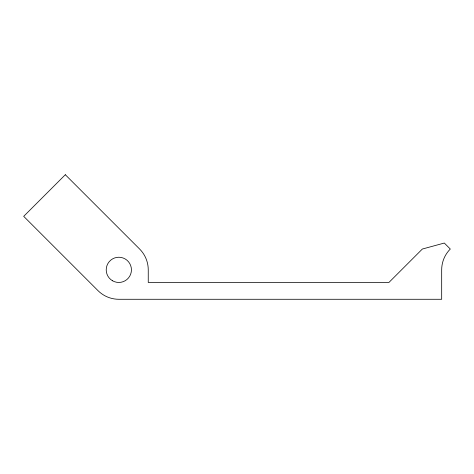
<?xml version="1.0" encoding="UTF-8"?>
<svg xmlns="http://www.w3.org/2000/svg" width="474" height="474" viewBox="0 0 474 474"><rect width="100%" height="100%" fill="white"/><g stroke="black" fill="none" stroke-linecap="round" stroke-linejoin="round"><path stroke-width="0.71" d="M65.317 174.722L23.7 216.34L98.017 290.657A29.429 29.429 0 0 0 118.826 299.278L441.679 299.278L441.679 269.848A29.429 29.429 0 0 1 450.3 249.04L444.304 243.043L422.346 249.04L388.929 282.457L148.249 282.457L148.249 269.848A29.429 29.429 0 0 0 139.629 249.04L65.317 174.722M112.516 280.768A12.614 12.614 0 0 0 131.434 269.848A12.614 12.614 0 0 0 112.516 258.928A12.614 12.614 0 0 0 112.516 280.768"/></g></svg>
